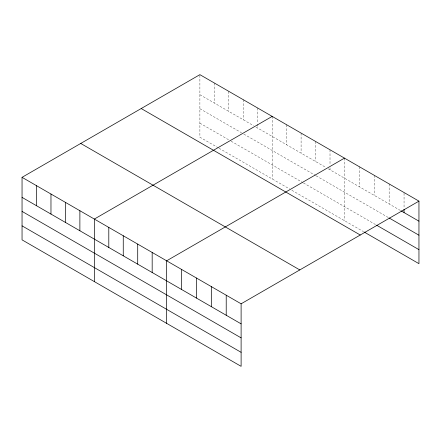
<?xml version="1.0" encoding="UTF-8"?>
<svg xmlns="http://www.w3.org/2000/svg" width="441" height="441" viewBox="0 0 441 441"><rect width="100%" height="100%" fill="white"/><g stroke="black" fill="none" stroke-linecap="round" stroke-linejoin="round"><path stroke-width="0.33" stroke-dasharray="2.21 1.65" d="M199.889 94.705L253.674 125.757M255.984 127.091L325.965 167.492M328.275 168.826L400.478 210.511M199.889 108.723L241.53 132.763M243.84 134.103L315.552 175.501M316.131 175.838L388.56 217.656M199.889 123.171L228.802 139.869M231.117 141.203L302.829 182.607M303.408 182.938L376.052 224.877M218.394 147.878L199.889 137.195L199.889 74.656M218.973 148.215L289.528 188.946M291.843 190.28L363.538 231.674M404.055 193.202L404.055 208.571M389.155 183.93L389.155 203.979M374.26 175.331L374.26 195.38M359.365 166.731L359.365 186.775M344.471 158.132L344.471 220.665M330.011 149.786L330.011 165.155M330.011 167.823L330.011 169.829M315.552 141.434L315.552 161.483M301.093 133.088L301.093 153.137M286.639 124.742L286.639 144.786M272.18 116.396L272.18 178.93M257.72 108.045L257.72 123.414M257.72 124.086L257.72 128.094M243.261 99.699L243.261 119.748M228.802 91.353L228.802 111.397M214.348 83.007L214.348 103.051"/><path stroke-width="0.66" d="M241.111 337.872L241.111 303.805L22.05 177.332L22.05 239.865L241.111 366.344L241.111 337.872L22.05 211.399M22.05 177.332L199.889 74.656L418.95 201.135L418.95 263.668L364.134 232.021M272.18 116.396L94.341 219.067L94.341 281.606M344.471 158.132L166.632 260.807L166.632 323.341M241.111 303.805L418.95 201.135M401.073 210.859L418.95 221.178M389.155 217.997L418.95 235.202M376.647 225.219L418.95 249.645M141.203 108.541L360.264 235.014M80.736 143.452L299.797 269.925M22.05 197.381L241.111 323.854M22.05 225.847L241.111 352.32M404.055 209.238L404.055 212.579M226.216 295.205L226.216 315.254M211.322 286.606L211.322 306.649M196.421 278.006L196.421 298.05M181.527 269.407L181.527 289.45M152.173 252.456L152.173 272.505M137.713 244.11L137.713 264.153M123.254 235.764L123.254 255.808M108.8 227.418L108.8 247.462M79.882 210.721L79.882 230.77M65.422 202.375L65.422 222.418M50.969 194.029L50.969 214.072M36.509 185.678L36.509 205.726"/></g></svg>
